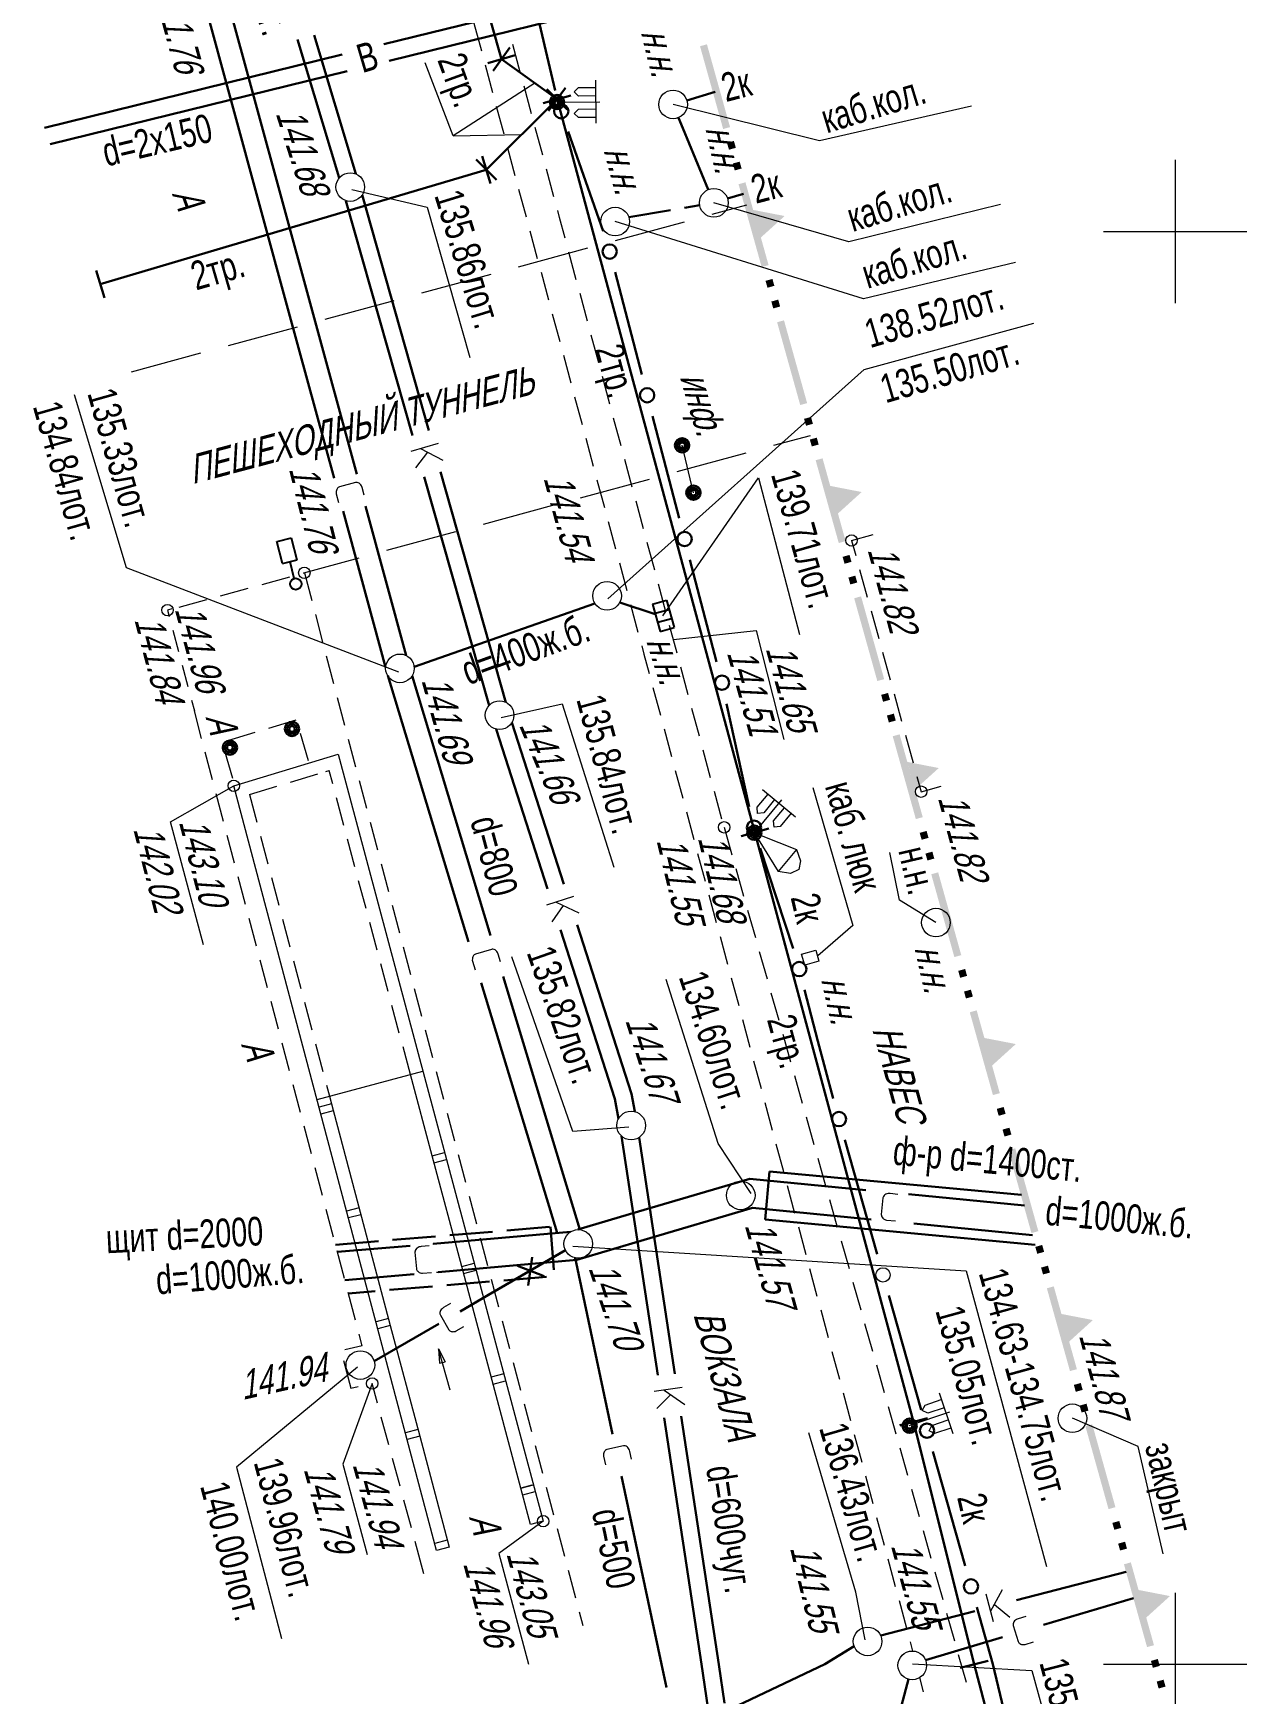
# Model space of a CAD drawing. Extents: x 10098 to 11902, y 8648 to 10202.
# Drawn here: x 10160.1 to 10202.5, y 9999 to 10056.9 of the extents above; entities that cross this region are included whole.
import ezdxf
from ezdxf.enums import TextEntityAlignment as Align

# ---------------------------------------------------------------- set-up
doc = ezdxf.new("R2010")
doc.units = 0
for name, color, linetype in [('1_Водопровод', 7, 'Continuous'), ('21_Колодцы', 7, 'Continuous'), ('22_Столбы', 7, 'Continuous'), ('23_Ограждения', 7, 'Continuous'), ('30_ЖД_обустройства', 7, 'Continuous'), ('38_Высотные_отметки', 7, 'Continuous'), ('50_Красные_линии', 7, 'Continuous'), ('51_Сетка_координат', 7, 'Continuous'), ('52_Топонимика', 7, 'Continuous')]:
    doc.layers.add(name, color=color, linetype=linetype)
for name, color, linetype, lineweight in [('2_Водосток', 30, 'Continuous', 30), ('4_Канализация', 16, 'Continuous', 30), ('7_Электрокабели', 1, 'Continuous', 30)]:
    doc.layers.add(name, color=color, linetype=linetype, lineweight=lineweight)
doc.styles.add('mggt', font='russian_1251.shx', dxfattribs={"width": 0.75, "oblique": 18, "height": 1})

msp = doc.modelspace()

# ---------------------------------------------------------------- hatches: boundary and pattern name
at = {"layer": '50_Красные_линии', "linetype": 'Continuous', "lineweight": 25}
for points in [[(10184.46, 10053.639), (10183.653, 10056.529), (10183.412, 10056.461), (10184.219, 10053.572)], [(10184.662, 10052.917), (10184.594, 10053.158), (10184.354, 10053.091), (10184.421, 10052.85)], [(10184.863, 10052.195), (10184.796, 10052.435), (10184.555, 10052.368), (10184.623, 10052.127)], [(10185.805, 10048.824), (10184.998, 10051.713), (10184.757, 10051.646), (10185.564, 10048.756)], [(10185.536, 10049.787), (10186.365, 10050.537), (10185.267, 10050.75)], [(10186.007, 10048.101), (10185.94, 10048.342), (10185.699, 10048.275), (10185.766, 10048.034)], [(10186.209, 10047.379), (10186.142, 10047.62), (10185.901, 10047.553), (10185.968, 10047.312)], [(10187.151, 10044.008), (10186.343, 10046.897), (10186.103, 10046.83), (10186.91, 10043.941)], [(10187.352, 10043.286), (10187.285, 10043.527), (10187.044, 10043.459), (10187.112, 10043.219)], [(10187.554, 10042.563), (10187.487, 10042.804), (10187.246, 10042.737), (10187.313, 10042.496)], [(10188.496, 10039.193), (10187.689, 10042.082), (10187.448, 10042.015), (10188.255, 10039.125)], [(10188.227, 10040.156), (10189.055, 10040.906), (10187.958, 10041.119)], [(10188.698, 10038.47), (10188.631, 10038.711), (10188.39, 10038.644), (10188.457, 10038.403)], [(10188.9, 10037.748), (10188.832, 10037.989), (10188.592, 10037.921), (10188.659, 10037.681)], [(10189.841, 10034.377), (10189.034, 10037.266), (10188.793, 10037.199), (10189.601, 10034.31)], [(10190.043, 10033.655), (10189.976, 10033.895), (10189.735, 10033.828), (10189.802, 10033.587)], [(10190.245, 10032.932), (10190.178, 10033.173), (10189.937, 10033.106), (10190.004, 10032.865)], [(10191.187, 10029.561), (10190.379, 10032.451), (10190.139, 10032.383), (10190.946, 10029.494)], [(10190.918, 10030.524), (10191.746, 10031.275), (10190.649, 10031.488)], [(10191.389, 10028.839), (10191.321, 10029.08), (10191.08, 10029.013), (10191.148, 10028.772)], [(10191.59, 10028.117), (10191.523, 10028.357), (10191.282, 10028.29), (10191.35, 10028.049)], [(10192.532, 10024.746), (10191.725, 10027.635), (10191.484, 10027.568), (10192.291, 10024.678)], [(10192.734, 10024.023), (10192.667, 10024.264), (10192.426, 10024.197), (10192.493, 10023.956)], [(10192.936, 10023.301), (10192.868, 10023.542), (10192.628, 10023.475), (10192.695, 10023.234)], [(10193.877, 10019.93), (10193.07, 10022.82), (10192.829, 10022.752), (10193.637, 10019.863)], [(10193.608, 10020.893), (10194.437, 10021.644), (10193.339, 10021.856)], [(10194.079, 10019.208), (10194.012, 10019.449), (10193.771, 10019.381), (10193.838, 10019.141)], [(10194.281, 10018.485), (10194.214, 10018.726), (10193.973, 10018.659), (10194.04, 10018.418)], [(10195.223, 10015.115), (10194.416, 10018.004), (10194.175, 10017.937), (10194.982, 10015.047)], [(10195.425, 10014.392), (10195.357, 10014.633), (10195.117, 10014.566), (10195.184, 10014.325)], [(10195.626, 10013.67), (10195.559, 10013.911), (10195.318, 10013.843), (10195.386, 10013.603)], [(10196.568, 10010.299), (10195.761, 10013.188), (10195.52, 10013.121), (10196.327, 10010.232)], [(10196.299, 10011.262), (10197.128, 10012.013), (10196.03, 10012.225)], [(10196.77, 10009.577), (10196.703, 10009.817), (10196.462, 10009.75), (10196.529, 10009.509)], [(10196.972, 10008.854), (10196.905, 10009.095), (10196.664, 10009.028), (10196.731, 10008.787)], [(10197.914, 10005.483), (10197.106, 10008.373), (10196.866, 10008.305), (10197.673, 10005.416)], [(10198.115, 10004.761), (10198.048, 10005.002), (10197.807, 10004.935), (10197.875, 10004.694)], [(10198.317, 10004.039), (10198.25, 10004.279), (10198.009, 10004.212), (10198.076, 10003.971)], [(10199.259, 10000.668), (10198.452, 10003.557), (10198.211, 10003.49), (10199.018, 10000.6)], [(10198.99, 10001.631), (10199.818, 10002.382), (10198.721, 10002.594)], [(10199.461, 9999.945), (10199.393, 10000.186), (10199.153, 10000.119), (10199.22, 9999.878)], [(10199.663, 9999.223), (10199.595, 9999.464), (10199.354, 9999.397), (10199.422, 9999.156)]]:
    msp.add_hatch(color=8, dxfattribs=at).paths.add_polyline_path(points)

# ---------------------------------------------------------------- linework, layer by layer
at = {"layer": '1_Водопровод', "color": 8, "linetype": 'Continuous', "lineweight": 30}
for p, q in [((10172.372, 10056.528), (10182.766, 10059.087)), ((10172.554, 10055.954), (10182.927, 10058.508)), ((10160.522, 10053.61), (10170.916, 10056.169)), ((10160.725, 10053.042), (10171.098, 10055.596))]:
    msp.add_line(p, q, dxfattribs=at)
at = {"layer": '21_Колодцы', "color": 8, "linetype": 'Continuous'}
for p, q in [((10181.754, 10036.997), (10182.244, 10037.131)), ((10182.244, 10037.131), (10182.505, 10036.177)), ((10181.754, 10036.997), (10182.015, 10036.043)), ((10181.85, 10036.68), (10182.329, 10036.811)), ((10181.937, 10036.363), (10182.415, 10036.494)), ((10182.015, 10036.043), (10182.505, 10036.177))]:
    msp.add_line(p, q, dxfattribs=at)
at = {"layer": '21_Колодцы', "color": 8, "linetype": 'Continuous', "lineweight": 15}
msp.add_lwpolyline([(10186.959, 10024.779), (10187.449, 10024.924), (10187.562, 10024.54), (10187.072, 10024.395), (10186.959, 10024.779)], dxfattribs=at)
at = {"layer": '21_Колодцы', "color": 8, "linetype": 'Continuous', "lineweight": 9}
for centre in [(10182.47, 10054.43), (10171.201, 10051.547), (10183.893, 10050.998), (10180.449, 10050.342), (10180.166, 10037.283), (10172.935, 10034.753), (10176.414, 10033.12), (10191.648, 10025.883, 141.868), (10181.008, 10018.801), (10184.832, 10016.363), (10179.162, 10014.671), (10171.554, 10010.443), (10196.412, 10008.585, 141.868), (10189.263, 10000.8)]:
    msp.add_circle(centre, 0.5, dxfattribs=at)
at = {"layer": '21_Колодцы', "color": 8, "lineweight": 9}
msp.add_circle((10190.82, 9999.964, -0.65), 0.5, dxfattribs=at)
at = {"layer": '22_Столбы', "color": 8, "lineweight": 15}
for p, q in [((10179.016, 10054.867), (10179.164, 10055.019)), ((10179.164, 10055.019), (10179.764, 10055.025)), ((10179.761, 10055.275), (10179.777, 10053.775)), ((10178.419, 10054.511), (10179.919, 10054.527)), ((10179.167, 10054.719), (10179.016, 10054.867)), ((10179.767, 10054.725), (10179.167, 10054.719)), ((10179.023, 10054.117), (10179.172, 10054.269)), ((10179.175, 10053.969), (10179.023, 10054.117)), ((10179.172, 10054.269), (10179.772, 10054.275)), ((10179.775, 10053.975), (10179.175, 10053.969)), ((10185.309, 10029.009), (10186.267, 10030.164)), ((10185.403, 10029.906), (10185.786, 10030.367)), ((10185.594, 10030.527), (10186.748, 10029.569)), ((10186.017, 10030.176), (10185.634, 10029.714)), ((10185.423, 10029.694), (10185.403, 10029.906)), ((10185.634, 10029.714), (10185.423, 10029.694)), ((10185.98, 10029.427), (10186.363, 10029.889)), ((10186.594, 10029.697), (10186.211, 10029.235)), ((10186, 10029.216), (10185.98, 10029.427)), ((10186.211, 10029.235), (10186, 10029.216)), ((10185.442, 10028.798), (10186.145, 10027.667)), ((10185.543, 10028.919), (10186.784, 10028.437)), ((10186.784, 10028.437), (10186.145, 10027.667)), ((10191.267, 10009.048), (10191.835, 10009.239)), ((10191.756, 10009.476), (10192.233, 10008.053)), ((10190.715, 10008.335), (10192.137, 10008.812)), ((10191.172, 10008.858), (10191.267, 10009.048)), ((10191.362, 10008.763), (10191.172, 10008.858)), ((10191.931, 10008.954), (10191.362, 10008.763)), ((10191.411, 10008.147), (10191.505, 10008.337)), ((10191.6, 10008.052), (10191.411, 10008.147)), ((10191.505, 10008.337), (10192.074, 10008.527)), ((10192.169, 10008.243), (10191.6, 10008.052))]:
    msp.add_line(p, q, dxfattribs=at)
at = {"layer": '22_Столбы', "color": 8, "linetype": 'Continuous', "lineweight": 15}
msp.add_lwpolyline([(10183.182, 10040.883), (10182.787, 10042.536)], dxfattribs=at)
at = {"layer": '22_Столбы', "color": 8, "lineweight": 15}
msp.add_lwpolyline([(10186.784, 10028.437), (10186.914, 10028.04), (10186.857, 10027.73), (10186.57, 10027.594), (10186.145, 10027.667)], dxfattribs=at)
at = {"layer": '22_Столбы', "color": 8, "lineweight": 30}
for centre, radius in [((10178.42, 10054.511), 0.25), ((10178.42, 10054.511), 0.175), ((10178.42, 10054.511), 0.1), ((10182.787, 10042.536), 0.25), ((10182.787, 10042.536), 0.175), ((10182.787, 10042.536), 0.1), ((10183.182, 10040.883), 0.25), ((10183.182, 10040.883), 0.175), ((10183.182, 10040.883), 0.1), ((10169.167, 10032.641), 0.25), ((10169.167, 10032.641), 0.175), ((10169.167, 10032.641), 0.1), ((10166.999, 10031.987), 0.25), ((10166.999, 10031.987), 0.175), ((10166.999, 10031.987), 0.1), ((10185.308, 10029.016), 0.25), ((10185.308, 10029.016), 0.175), ((10185.308, 10029.016), 0.1), ((10190.729, 10008.323), 0.25), ((10190.729, 10008.323), 0.175), ((10190.729, 10008.323), 0.1)]:
    msp.add_circle(centre, radius, dxfattribs=at)
at = {"layer": '23_Ограждения', "color": 8, "lineweight": 15}
for p, q in [((10175.518, 10057.262), (10175.778, 10056.297)), ((10175.909, 10055.814), (10176.169, 10054.849)), ((10176.299, 10054.366), (10176.56, 10053.4)), ((10176.69, 10052.918), (10176.95, 10051.952)), ((10177.08, 10051.469), (10177.341, 10050.504)), ((10177.471, 10050.021), (10177.731, 10049.056)), ((10177.861, 10048.573), (10178.122, 10047.607)), ((10178.252, 10047.125), (10178.512, 10046.159)), ((10178.643, 10045.676), (10178.903, 10044.711)), ((10179.033, 10044.228), (10179.294, 10043.263)), ((10179.424, 10042.78), (10179.684, 10041.814)), ((10179.814, 10041.331), (10180.075, 10040.366)), ((10180.205, 10039.883), (10180.465, 10038.918)), ((10180.595, 10038.435), (10180.856, 10037.469)), ((10180.986, 10036.987), (10181.246, 10036.021)), ((10181.377, 10035.538), (10181.454, 10035.251)), ((10181.454, 10035.251), (10181.637, 10034.573)), ((10181.767, 10034.09), (10182.027, 10033.125)), ((10182.158, 10032.642), (10182.418, 10031.676)), ((10182.548, 10031.194), (10182.809, 10030.228)), ((10182.939, 10029.745), (10183.199, 10028.78)), ((10183.329, 10028.297), (10183.59, 10027.332)), ((10183.72, 10026.849), (10183.98, 10025.883)), ((10184.11, 10025.4), (10184.371, 10024.435)), ((10184.501, 10023.952), (10184.761, 10022.987)), ((10184.892, 10022.504), (10185.152, 10021.538)), ((10185.282, 10021.056), (10185.542, 10020.09)), ((10185.673, 10019.607), (10185.933, 10018.642)), ((10186.063, 10018.159), (10186.324, 10017.194)), ((10186.454, 10016.711), (10186.714, 10015.745)), ((10186.844, 10015.263), (10187.105, 10014.297)), ((10187.235, 10013.814), (10187.495, 10012.849)), ((10187.625, 10012.366), (10187.886, 10011.401)), ((10174.692, 10009.572), (10174.276, 10011.013)), ((10174.276, 10011.013), (10174.319, 10010.505)), ((10174.276, 10011.013), (10174.511, 10010.56)), ((10174.319, 10010.505), (10174.511, 10010.56)), ((10188.016, 10010.918), (10188.276, 10009.952)), ((10188.407, 10009.47), (10188.667, 10008.504)), ((10188.797, 10008.021), (10189.058, 10007.056)), ((10189.188, 10006.573), (10189.448, 10005.608)), ((10189.578, 10005.125), (10189.839, 10004.159)), ((10189.969, 10003.677), (10190.229, 10002.711)), ((10190.359, 10002.228), (10190.62, 10001.263)), ((10190.75, 10000.78), (10190.835, 10000.463))]:
    msp.add_line(p, q, dxfattribs=at)
at = {"layer": '23_Ограждения', "color": 8, "linetype": 'Continuous', "lineweight": 15}
for p, q in [((10177.136, 10055.553), (10176.875, 10056.518)), ((10177.528, 10054.105), (10177.267, 10055.07)), ((10177.919, 10052.657), (10177.658, 10053.622)), ((10178.311, 10051.209), (10178.05, 10052.174)), ((10178.507, 10050.484), (10178.442, 10050.726)), ((10178.702, 10049.761), (10178.507, 10050.484)), ((10183.837, 10050.599), (10185.043, 10050.926)), ((10180.458, 10049.683), (10182.871, 10050.338)), ((10177.08, 10048.768), (10179.493, 10049.422)), ((10179.093, 10048.313), (10178.832, 10049.278)), ((10173.702, 10047.852), (10176.115, 10048.506)), ((10170.324, 10046.936), (10172.737, 10047.59)), ((10179.484, 10046.864), (10179.223, 10047.83)), ((10166.946, 10046.02), (10169.359, 10046.674)), ((10179.875, 10045.416), (10179.614, 10046.382)), ((10163.568, 10045.1), (10165.981, 10045.759)), ((10180.265, 10043.968), (10180.005, 10044.933)), ((10180.656, 10042.52), (10180.396, 10043.485)), ((10185.992, 10042.537), (10187.269, 10042.883)), ((10182.613, 10041.621), (10185.026, 10042.276)), ((10181.047, 10041.072), (10180.787, 10042.037)), ((10179.235, 10040.706), (10181.648, 10041.36)), ((10181.438, 10039.623), (10181.177, 10040.589)), ((10175.857, 10039.79), (10178.27, 10040.444)), ((10172.479, 10038.874), (10174.892, 10039.528)), ((10181.829, 10038.175), (10181.568, 10039.141)), ((10169.584, 10038.084), (10171.514, 10038.612)), ((10168.122, 10037.681), (10169.086, 10037.947)), ((10169.569, 10038.08), (10169.599, 10038.088)), ((10169.599, 10038.088), (10169.855, 10037.121)), ((10182.22, 10036.727), (10181.959, 10037.692)), ((10165.23, 10036.885), (10166.194, 10037.15)), ((10166.676, 10037.283), (10167.64, 10037.549)), ((10169.983, 10036.638), (10170.238, 10035.671)), ((10165.008, 10036.084), (10165.205, 10035.345)), ((10182.61, 10035.279), (10182.35, 10036.244)), ((10165.334, 10034.862), (10165.531, 10034.124)), ((10170.366, 10035.188), (10170.622, 10034.221)), ((10183.001, 10033.831), (10182.741, 10034.796)), ((10165.66, 10033.641), (10165.759, 10033.272)), ((10170.75, 10033.738), (10171.006, 10032.771)), ((10166.013, 10032.31), (10165.759, 10033.272)), ((10183.392, 10032.382), (10183.131, 10033.348)), ((10167.869, 10032.511), (10166.911, 10032.224)), ((10169.307, 10032.94), (10168.349, 10032.654)), ((10169.746, 10031.522), (10169.46, 10032.48)), ((10166.397, 10030.86), (10166.141, 10031.827)), ((10166.809, 10031.879), (10167.094, 10030.92)), ((10171.134, 10032.288), (10171.389, 10031.321)), ((10183.783, 10030.934), (10183.522, 10031.9)), ((10167.138, 10030.656), (10170.777, 10031.759)), ((10170.777, 10031.759), (10177.934, 10004.992)), ((10169.116, 10030.787), (10170.073, 10031.076)), ((10170.347, 10031.159), (10170.462, 10031.194)), ((10170.589, 10030.721), (10170.462, 10031.194)), ((10171.517, 10030.837), (10171.773, 10029.871)), ((10166.78, 10029.41), (10166.524, 10030.377)), ((10174.216, 10003.976), (10167.134, 10030.657, 142.024)), ((10167.68, 10030.352), (10168.637, 10030.642)), ((10167.68, 10030.352), (10167.937, 10029.385)), ((10170.976, 10029.272), (10170.718, 10030.238)), ((10184.174, 10029.486), (10183.913, 10030.451)), ((10171.901, 10029.387), (10172.157, 10028.421)), ((10184.254, 10029.207), (10184.526, 10028.245)), ((10167.163, 10027.96), (10166.908, 10028.926)), ((10168.065, 10028.902), (10168.322, 10027.936)), ((10171.364, 10027.822), (10171.105, 10028.788)), ((10172.285, 10027.937), (10172.541, 10026.971)), ((10167.547, 10026.509), (10167.291, 10027.476)), ((10168.45, 10027.452), (10168.707, 10026.486)), ((10171.751, 10026.373), (10171.493, 10027.339)), ((10184.663, 10027.764), (10184.935, 10026.802)), ((10172.668, 10026.487), (10172.924, 10025.52)), ((10185.071, 10026.321), (10185.344, 10025.358)), ((10167.93, 10025.059), (10167.675, 10026.026)), ((10168.835, 10026.003), (10169.091, 10025.036)), ((10172.139, 10024.924), (10171.88, 10025.89)), ((10173.052, 10025.037), (10173.308, 10024.07)), ((10185.48, 10024.877), (10185.753, 10023.915)), ((10168.314, 10023.609), (10168.058, 10024.576)), ((10169.22, 10024.553), (10169.476, 10023.586)), ((10172.526, 10023.475), (10172.268, 10024.441)), ((10173.436, 10023.587), (10173.692, 10022.62)), ((10185.889, 10023.434), (10186.161, 10022.472)), ((10168.697, 10022.159), (10168.441, 10023.126)), ((10169.605, 10023.103), (10169.861, 10022.137)), ((10172.914, 10022.026), (10172.655, 10022.992)), ((10173.819, 10022.137), (10174.075, 10021.17)), ((10186.298, 10021.991), (10186.57, 10021.029)), ((10169.08, 10020.709), (10168.825, 10021.676)), ((10169.99, 10021.653), (10170.246, 10020.687)), ((10173.301, 10020.577), (10173.043, 10021.543)), ((10174.058, 10017.744), (10173.301, 10020.577)), ((10174.203, 10020.687), (10174.459, 10019.72)), ((10186.706, 10020.548), (10186.979, 10019.585)), ((10169.464, 10019.259), (10169.208, 10020.225)), ((10170.375, 10020.204), (10170.476, 10019.822)), ((10170.476, 10019.822), (10170.546, 10019.555)), ((10170.546, 10019.556), (10170.111, 10019.44)), ((10170.61, 10019.314), (10170.175, 10019.199)), ((10170.546, 10019.555), (10172.598, 10011.823)), ((10174.587, 10019.237), (10174.843, 10018.27)), ((10187.115, 10019.104), (10187.388, 10018.142)), ((10169.847, 10017.808), (10169.592, 10018.775)), ((10174.058, 10017.744), (10174.493, 10017.86)), ((10175.092, 10013.879), (10174.058, 10017.744)), ((10174.123, 10017.502), (10174.558, 10017.618)), ((10174.97, 10017.787), (10175.226, 10016.82)), ((10187.524, 10017.661), (10187.796, 10016.699)), ((10170.231, 10016.358), (10169.975, 10017.325)), ((10175.354, 10016.336), (10175.61, 10015.37)), ((10187.933, 10016.218), (10188.205, 10015.256)), ((10170.614, 10014.908), (10170.358, 10015.875)), ((10171.508, 10015.931), (10171.073, 10015.815)), ((10171.572, 10015.689), (10171.137, 10015.574)), ((10175.738, 10014.886), (10175.994, 10013.92)), ((10188.341, 10014.775), (10188.614, 10013.812)), ((10170.997, 10013.458), (10170.742, 10014.425)), ((10175.092, 10013.879), (10175.526, 10013.996)), ((10177.158, 10006.151), (10175.092, 10013.879)), ((10175.156, 10013.638), (10175.591, 10013.754)), ((10176.121, 10013.436), (10176.377, 10012.469)), ((10188.75, 10013.331), (10189.023, 10012.369)), ((10171.381, 10012.008), (10171.125, 10012.974)), ((10172.534, 10012.065), (10172.1, 10011.949)), ((10172.598, 10011.823), (10172.164, 10011.708)), ((10172.598, 10011.823), (10173.625, 10007.957)), ((10176.505, 10011.986), (10176.761, 10011.019)), ((10189.159, 10011.888), (10189.431, 10010.926)), ((10171.621, 10011.115), (10171.01, 10010.978)), ((10171.621, 10011.115), (10171.509, 10011.524)), ((10176.889, 10010.536), (10177.145, 10009.569)), ((10189.568, 10010.445), (10189.84, 10009.483)), ((10176.56, 10010.131), (10176.125, 10010.015)), ((10176.189, 10009.774), (10176.624, 10009.89)), ((10172.153, 10009.109), (10171.965, 10009.798)), ((10177.272, 10009.086), (10177.528, 10008.119)), ((10189.976, 10009.002), (10190.249, 10008.04)), ((10172.547, 10007.662), (10172.284, 10008.626)), ((10173.561, 10008.199), (10173.126, 10008.083)), ((10173.625, 10007.957), (10173.19, 10007.841)), ((10173.625, 10007.957), (10174.651, 10004.091)), ((10177.656, 10007.636), (10177.912, 10006.669)), ((10190.385, 10007.558), (10190.658, 10006.596)), ((10172.942, 10006.214), (10172.679, 10007.179)), ((10177.158, 10006.151), (10177.593, 10006.267)), ((10177.545, 10006.254), (10177.158, 10006.151)), ((10177.499, 10004.876), (10177.158, 10006.151)), ((10177.223, 10005.909), (10177.658, 10006.026)), ((10178.04, 10006.186), (10178.296, 10005.219)), ((10190.794, 10006.115), (10191.066, 10005.153)), ((10173.336, 10004.767), (10173.073, 10005.732)), ((10177.885, 10004.979), (10177.499, 10004.876)), ((10178.423, 10004.736), (10178.679, 10003.769)), ((10191.203, 10004.672), (10191.475, 10003.71)), ((10173.774, 10003.161), (10173.468, 10004.285)), ((10174.587, 10004.333), (10174.152, 10004.217)), ((10174.651, 10004.091), (10174.217, 10003.976)), ((10178.807, 10003.286), (10179.063, 10002.319)), ((10191.611, 10003.229), (10191.884, 10002.267)), ((10179.191, 10001.835), (10179.319, 10001.352)), ((10192.02, 10001.785), (10192.292, 10000.823)), ((10192.429, 10000.342), (10192.701, 9999.38))]:
    msp.add_line(p, q, dxfattribs=at)
at = {"layer": '23_Ограждения', "color": 8, "lineweight": 15}
for points in [[(10188.702, 10039.218), (10189.453, 10039.421)], [(10188.702, 10039.218), (10188.849, 10038.687)], [(10188.983, 10038.206), (10189.25, 10037.242)], [(10189.383, 10036.76), (10189.65, 10035.797)], [(10189.784, 10035.315), (10190.051, 10034.351)], [(10190.184, 10033.869), (10190.451, 10032.906)], [(10190.585, 10032.424), (10190.852, 10031.46)], [(10190.985, 10030.979), (10191.132, 10030.448)], [(10191.133, 10030.448), (10191.832, 10030.637)]]:
    msp.add_lwpolyline(points, dxfattribs=at)
at = {"layer": '23_Ограждения', "color": 8, "linetype": 'Continuous', "lineweight": 15, "flags": 128}
for points in [[(10164.969, 10036.828), (10164.82, 10036.786), (10164.879, 10036.567)], [(10170.967, 10010.597), (10171.218, 10009.638), (10171.473, 10009.692)]]:
    msp.add_lwpolyline(points, dxfattribs=at)
at = {"layer": '23_Ограждения', "color": 8, "linetype": 'Continuous', "lineweight": 15}
msp.add_lwpolyline([(10170.041, 10019.706), (10173.736, 10020.693)], dxfattribs=at)
at = {"layer": '23_Ограждения', "color": 8, "linetype": 'Continuous', "lineweight": 15, "elevation": 13.51}
msp.add_lwpolyline([(10191.218, 9999.045), (10191.084, 9999.539)], dxfattribs=at)
at = {"layer": '2_Водосток', "color": 8, "linetype": 'Continuous', "lineweight": 30}
for p, q in [((10166.085, 10058.063), (10169.061, 10047.165)), ((10166.848, 10058.305), (10169.833, 10047.372)), ((10169.061, 10047.165), (10170.638, 10041.389)), ((10169.833, 10047.372), (10171.428, 10041.533)), ((10170.952, 10040.24), (10172.437, 10034.8)), ((10171.735, 10040.408), (10173.157, 10035.201)), ((10180.61, 10037.053), (10181.846, 10036.648)), ((10173.432, 10034.807), (10179.74, 10037.021)), ((10172.517, 10034.509), (10175.332, 10025.216)), ((10173.359, 10034.488), (10176.101, 10025.435)), ((10175.767, 10023.78), (10178.425, 10015.052)), ((10176.536, 10023.999), (10179.211, 10015.168)), ((10181.267, 10015.795), (10185.147, 10016.941)), ((10185.147, 10016.941), (10189.195, 10016.548)), ((10185.684, 10015.517), (10185.841, 10017.201)), ((10185.841, 10017.201), (10194.633, 10016.382)), ((10190.688, 10016.403), (10194.736, 10016.009)), ((10179.15, 10015.17), (10181.267, 10015.795)), ((10181.457, 10014.809), (10185.243, 10015.927)), ((10185.243, 10015.927), (10189.387, 10015.524)), ((10174.092, 10014.676), (10178.89, 10015.09)), ((10174.674, 10014.973), (10176.169, 10015.097)), ((10176.668, 10015.138), (10178.162, 10015.262)), ((10178.195, 10015.265), (10178.308, 10013.769)), ((10195.117, 10014.639), (10185.684, 10015.517)), ((10190.88, 10015.379), (10195.023, 10014.977)), ((10170.688, 10014.642), (10172.183, 10014.766)), ((10170.755, 10014.388), (10173.297, 10014.608)), ((10172.681, 10014.807), (10174.176, 10014.931)), ((10176.032, 10012.894), (10178.714, 10014.448)), ((10179.109, 10014.115), (10181.457, 10014.809)), ((10174.265, 10013.688), (10179.109, 10014.115)), ((10177.036, 10013.908), (10177.97, 10013.549)), ((10177.554, 10014.211), (10177.409, 10013.221)), ((10179.054, 10014.182), (10180.358, 10008.031)), ((10171.015, 10013.407), (10173.43, 10013.615)), ((10176.062, 10013.354), (10174.567, 10013.23)), ((10178.055, 10013.519), (10176.56, 10013.395)), ((10172.075, 10013.023), (10171.137, 10012.945)), ((10174.069, 10013.189), (10172.574, 10013.065)), ((10175.035, 10012.316), (10176.032, 10012.894)), ((10172.031, 10010.579), (10174.289, 10011.884)), ((10180.67, 10006.564), (10182.061, 10000)), ((10195.408, 10001.375), (10198.544, 10002.308)), ((10191.285, 10000.147), (10193.97, 10000.947)), ((10182.061, 10000), (10182.237, 9999.191)), ((10190.202, 9997.643), (10190.692, 9999.48))]:
    msp.add_line(p, q, dxfattribs=at)
at = {"layer": '2_Водосток', "color": 8, "linetype": 'Continuous', "lineweight": 15}
for p, q in [((10189.142, 10045.183), (10195.062, 10046.803)), ((10180.198, 10037.182), (10189.142, 10045.183)), ((10163.385, 10038.266), (10161.58, 10044.303)), ((10182.115, 10036.584), (10185.452, 10041.404)), ((10185.452, 10041.404), (10186.89, 10035.939)), ((10172.901, 10034.62), (10163.385, 10038.266)), ((10184.044, 10018.179), (10182.228, 10023.894)), ((10185.195, 10016.434), (10184.044, 10018.179)), ((10174.083, 10014.675), (10174.092, 10014.676)), ((10178.967, 10014.595), (10192.706, 10013.733)), ((10174.211, 10013.683), (10174.265, 10013.688)), ((10192.706, 10013.733), (10195.51, 10003.409)), ((10171.456, 10010.374), (10167.23, 10006.883)), ((10167.23, 10006.883), (10168.801, 10000.902)), ((10190.834, 10000.013), (10194.992, 9999.782)), ((10194.992, 9999.782), (10196.529, 9994.304))]:
    msp.add_line(p, q, dxfattribs=at)
at = {"layer": '2_Водосток', "color": 8, "linetype": 'Continuous', "lineweight": 15, "flags": 128}
for points in [[(10171.69, 10040.793), (10171.616, 10041.06), (10171.604, 10041.098), (10171.589, 10041.124), (10171.567, 10041.161), (10171.54, 10041.192), (10171.513, 10041.213), (10171.477, 10041.229), (10171.441, 10041.241), (10171.413, 10041.24), (10171.385, 10041.237), (10170.821, 10041.083), (10170.797, 10041.072), (10170.779, 10041.06), (10170.759, 10041.04), (10170.745, 10041.02), (10170.729, 10040.992), (10170.716, 10040.962), (10170.711, 10040.927), (10170.708, 10040.879), (10170.713, 10040.842), (10170.794, 10040.544)], [(10176.445, 10024.512), (10176.364, 10024.778), (10176.351, 10024.814), (10176.336, 10024.841), (10176.313, 10024.877), (10176.284, 10024.907), (10176.257, 10024.927), (10176.221, 10024.943), (10176.184, 10024.953), (10176.156, 10024.952), (10176.128, 10024.948), (10175.568, 10024.779), (10175.545, 10024.767), (10175.528, 10024.754), (10175.507, 10024.734), (10175.495, 10024.713), (10175.479, 10024.685), (10175.467, 10024.655), (10175.463, 10024.62), (10175.461, 10024.571), (10175.467, 10024.535), (10175.557, 10024.238)], [(10190.32, 10016.399), (10190.044, 10016.426), (10190.005, 10016.428), (10189.975, 10016.424), (10189.932, 10016.416), (10189.894, 10016.402), (10189.865, 10016.384), (10189.837, 10016.356), (10189.813, 10016.327), (10189.803, 10016.3), (10189.796, 10016.273), (10189.74, 10015.691), (10189.742, 10015.665), (10189.747, 10015.644), (10189.758, 10015.617), (10189.772, 10015.598), (10189.793, 10015.572), (10189.816, 10015.55), (10189.846, 10015.533), (10189.891, 10015.512), (10189.927, 10015.504), (10190.235, 10015.474)], [(10173.953, 10014.603), (10173.677, 10014.579), (10173.638, 10014.573), (10173.609, 10014.564), (10173.569, 10014.549), (10173.534, 10014.527), (10173.508, 10014.504), (10173.485, 10014.473), (10173.468, 10014.439), (10173.463, 10014.411), (10173.461, 10014.383), (10173.511, 10013.8), (10173.518, 10013.775), (10173.527, 10013.755), (10173.542, 10013.731), (10173.56, 10013.715), (10173.585, 10013.694), (10173.612, 10013.675), (10173.645, 10013.664), (10173.692, 10013.652), (10173.729, 10013.651), (10174.038, 10013.677)], [(10174.701, 10012.589), (10174.461, 10012.45), (10174.429, 10012.429), (10174.406, 10012.408), (10174.376, 10012.377), (10174.354, 10012.343), (10174.34, 10012.311), (10174.333, 10012.273), (10174.332, 10012.235), (10174.34, 10012.207), (10174.349, 10012.181), (10174.643, 10011.675), (10174.659, 10011.656), (10174.676, 10011.641), (10174.7, 10011.626), (10174.723, 10011.618), (10174.755, 10011.61), (10174.787, 10011.605), (10174.822, 10011.609), (10174.869, 10011.618), (10174.903, 10011.633), (10175.171, 10011.788)], [(10181.015, 10007.159), (10180.957, 10007.431), (10180.947, 10007.468), (10180.934, 10007.496), (10180.914, 10007.534), (10180.889, 10007.566), (10180.863, 10007.589), (10180.828, 10007.607), (10180.793, 10007.621), (10180.764, 10007.622), (10180.736, 10007.621), (10180.164, 10007.499), (10180.14, 10007.49), (10180.122, 10007.479), (10180.1, 10007.46), (10180.085, 10007.44), (10180.067, 10007.413), (10180.053, 10007.384), (10180.046, 10007.35), (10180.04, 10007.302), (10180.043, 10007.265), (10180.107, 10006.962)], [(10194.787, 10001.671), (10194.521, 10001.592), (10194.484, 10001.578), (10194.457, 10001.563), (10194.421, 10001.54), (10194.391, 10001.512), (10194.371, 10001.485), (10194.355, 10001.449), (10194.344, 10001.412), (10194.345, 10001.384), (10194.349, 10001.356), (10194.516, 10000.796), (10194.527, 10000.773), (10194.54, 10000.755), (10194.56, 10000.735), (10194.581, 10000.722), (10194.609, 10000.706), (10194.64, 10000.694), (10194.674, 10000.69), (10194.723, 10000.687), (10194.759, 10000.693), (10195.056, 10000.782)]]:
    msp.add_lwpolyline(points, dxfattribs=at)
at = {"layer": '30_ЖД_обустройства', "color": 8, "linetype": 'Continuous'}
for p, q in [((10168.839, 10038.413), (10168.643, 10039.185)), ((10168.644, 10039.18), (10169.15, 10039.309)), ((10169.349, 10038.528), (10169.152, 10039.3)), ((10168.84, 10038.408), (10169.342, 10038.535)), ((10169.246, 10037.891), (10169.098, 10038.473))]:
    msp.add_line(p, q, dxfattribs=at)
msp.add_circle((10169.299, 10037.698), 0.2, dxfattribs=at)
at = {"layer": '38_Высотные_отметки', "color": 8, "lineweight": 15}
for points in [[(10182.48, 10035.762), (10185.371, 10036.07), (10186.335, 10032.276)], [(10166.078, 10025.111), (10164.927, 10029.396), (10167.138, 10030.656)], [(10171.965, 10009.798), (10170.946, 10006.983), (10171.79, 10003.83)]]:
    msp.add_lwpolyline(points, dxfattribs=at)
at = {"layer": '38_Высотные_отметки', "color": 8, "lineweight": 15, "elevation": 141.963}
msp.add_lwpolyline([(10177.934, 10004.992), (10176.392, 10003.867), (10177.427, 10000)], dxfattribs=at)
at = {"layer": '38_Высотные_отметки', "color": 8, "linetype": 'Continuous', "lineweight": 9}
for centre in [(10188.702, 10039.218, 141.82), (10191.129, 10030.452, 141.82)]:
    msp.add_circle(centre, 0.2, dxfattribs=at)
at = {"layer": '38_Высотные_отметки', "color": 8, "lineweight": 9}
for centre in [(10169.599, 10038.088, 141.763), (10167.134, 10030.657, 142.024), (10184.254, 10029.207, 141.68), (10177.934, 10004.992, 141.963)]:
    msp.add_circle(centre, 0.2, dxfattribs=at)
at = {"layer": '38_Высотные_отметки', "color": 8, "linetype": 'Continuous', "lineweight": 9}
for centre in [(10164.82, 10036.786), (10171.965, 10009.798)]:
    msp.add_arc(centre, 0.2, 0, 359.99999, dxfattribs=at)
at = {"layer": '4_Канализация', "color": 8, "linetype": 'Continuous', "lineweight": 30}
for p, q in [((10169.938, 10056.847), (10171.401, 10052.005)), ((10169.355, 10056.7), (10170.816, 10051.866)), ((10171.051, 10051.07), (10173.372, 10042.884)), ((10171.618, 10051.271), (10173.947, 10043.056)), ((10173.781, 10041.441), (10176.045, 10033.457)), ((10174.356, 10041.613), (10176.637, 10033.567)), ((10176.29, 10032.635), (10178.084, 10027.059)), ((10176.846, 10032.867), (10178.66, 10027.228)), ((10178.544, 10025.631), (10180.441, 10019.736)), ((10179.12, 10025.8), (10181.018, 10019.901)), ((10180.441, 10019.727), (10180.569, 10019.039)), ((10181.017, 10019.911), (10181.134, 10019.285)), ((10180.673, 10018.43), (10181.933, 10010.088)), ((10181.286, 10018.386), (10182.533, 10010.138)), ((10182.757, 10008.655), (10184.065, 9999.999)), ((10182.158, 10008.605), (10183.458, 10000.001)), ((10194.455, 10002.235), (10198.287, 10003.233)), ((10189.72, 10001.002), (10193.004, 10001.857)), ((10187.774, 10000), (10188.79, 10000.636)), ((10183.458, 10000.001), (10183.681, 9998.507)), ((10184.065, 9999.999), (10184.268, 9998.639)), ((10184.487, 9998.447), (10187.774, 10000))]:
    msp.add_line(p, q, dxfattribs=at)
at = {"layer": '4_Канализация', "color": 8, "linetype": 'Continuous', "lineweight": 15}
for p, q in [((10171.253, 10051.457), (10173.885, 10050.846)), ((10173.885, 10050.846), (10175.376, 10045.598)), ((10174.269, 10042.594), (10173.316, 10042.323)), ((10173.902, 10042.292), (10173.48, 10041.746)), ((10173.656, 10042.42), (10174.433, 10042.016)), ((10176.475, 10033.04), (10178.603, 10033.511)), ((10178.603, 10033.511), (10180.408, 10027.811)), ((10178.995, 10026.789), (10178.052, 10026.485)), ((10178.639, 10026.474), (10178.236, 10025.914)), ((10178.388, 10026.593), (10179.179, 10026.217)), ((10178.97, 10018.596), (10176.84, 10024.691)), ((10180.929, 10018.743), (10178.97, 10018.596)), ((10182.791, 10009.663), (10181.811, 10009.515)), ((10182.389, 10009.41), (10181.901, 10008.922)), ((10182.16, 10009.568), (10182.88, 10009.069)), ((10188.849, 10002.519), (10187.209, 10008.074)), ((10189.172, 10000.859), (10188.849, 10002.519)), ((10193.393, 10002.459), (10193.643, 10001.5)), ((10193.554, 10001.842), (10193.974, 10002.61)), ((10193.687, 10002.085), (10194.223, 10001.651))]:
    msp.add_line(p, q, dxfattribs=at)
at = {"layer": '51_Сетка_координат', "color": 8, "lineweight": 15}
for points in [[(10200, 10052.5), (10200, 10047.5)], [(10197.5, 10050), (10202.5, 10050)], [(10200, 10002.5), (10200, 9997.5)], [(10197.5, 10000), (10202.5, 10000)]]:
    msp.add_lwpolyline(points, dxfattribs=at)
at = {"layer": '7_Электрокабели', "color": 8, "linetype": 'Continuous', "lineweight": 30}
for p, q in [((10178.35, 10054.912), (10177.514, 10058.499)), ((10176.187, 10055.605), (10176.773, 10056.415)), ((10175.999, 10055.873), (10176.961, 10056.147)), ((10178.127, 10054.205), (10178.713, 10055.015)), ((10177.937, 10054.48), (10178.903, 10054.74)), ((10178.773, 10054.256), (10178.067, 10054.964)), ((10180.027, 10050.011), (10178.812, 10053.487)), ((10176.303, 10051.796), (10175.597, 10052.504)), ((10176.092, 10051.671), (10175.808, 10052.629)), ((10184.371, 10051.143), (10184.927, 10051.312)), ((10182.379, 10050.741), (10180.926, 10050.494)), ((10162.616, 10047.68), (10162.332, 10048.639)), ((10181.377, 10045.009), (10180.448, 10048.572)), ((10182.683, 10039.994), (10181.755, 10043.557)), ((10183.989, 10034.979), (10183.061, 10038.543)), ((10185.133, 10029.925), (10184.341, 10033.521)), ((10184.847, 10028.9), (10185.813, 10029.16)), ((10184.847, 10028.9), (10185.813, 10029.16)), ((10186.663, 10024.978), (10185.512, 10028.476)), ((10187.523, 10021.75), (10187.063, 10023.533)), ((10188.059, 10019.747), (10187.523, 10021.75)), ((10189.595, 10014.311), (10188.467, 10018.303)), ((10191.131, 10008.875), (10190.003, 10012.867)), ((10190.384, 10008.341), (10191.354, 10008.583)), ((10190.386, 10008.332), (10191.352, 10008.592)), ((10192.667, 10003.44), (10191.539, 10007.432)), ((10193.639, 10000), (10193.075, 10001.996)), ((10192.497, 9999.879), (10193.467, 10000.121)), ((10192.499, 9999.873), (10193.466, 10000.127)), ((10194.078, 9998.161), (10193.639, 10000))]:
    msp.add_line(p, q, dxfattribs=at)
at = {"layer": '7_Электрокабели', "color": 8, "linetype": 'Continuous', "lineweight": 30, "flags": 128}
for points in [[(10166.67, 10090.5), (10176.48, 10056.01)], [(10176.48, 10056.01), (10178.42, 10054.61)], [(10175.95, 10052.15), (10178.42, 10054.61)], [(10178.42, 10054.61), (10185.33, 10029.03)], [(10183.939, 10054.866), (10182.949, 10054.572)], [(10182.662, 10053.968), (10182.813, 10053.603)], [(10182.813, 10053.603), (10183.701, 10051.46)], [(10162.474, 10048.16), (10175.95, 10052.15)], [(10183.4, 10050.914), (10182.872, 10050.825)], [(10185.33, 10029.03), (10190.869, 10008.462)], [(10190.869, 10008.462), (10192.982, 10000)], [(10192.982, 10000), (10197.049, 9984.53)]]:
    msp.add_lwpolyline(points, dxfattribs=at)
at = {"layer": '7_Электрокабели', "color": 8, "linetype": 'Continuous', "lineweight": 15}
for points in [[(10177.64, 10055.173), (10174.793, 10053.338), (10173.811, 10055.886)], [(10192.891, 10054.375), (10187.578, 10053.158), (10182.47, 10054.43)], [(10174.793, 10053.338), (10177.185, 10053.38)], [(10193.898, 10050.937), (10188.606, 10049.634), (10183.893, 10050.998)], [(10194.422, 10048.911), (10189.12, 10047.652), (10180.449, 10050.342)], [(10187.345, 10030.598), (10188.749, 10025.785), (10187.522, 10024.726)], [(10199.578, 10003.854), (10198.706, 10007.601), (10196.412, 10008.585)]]:
    msp.add_lwpolyline(points, dxfattribs=at)
at = {"layer": '7_Электрокабели', "color": 8, "linetype": 'Continuous', "lineweight": 15, "elevation": 141.868}
msp.add_lwpolyline([(10191.648, 10025.883), (10190.38, 10026.666), (10190.037, 10028.33)], dxfattribs=at)
at = {"layer": '7_Электрокабели', "color": 8, "linetype": 'Continuous', "lineweight": 30}
for centre in [(10178.565, 10054.195), (10180.259, 10049.298), (10181.566, 10044.283), (10182.872, 10039.268), (10184.178, 10034.253), (10185.294, 10029.193), (10186.876, 10024.259), (10188.263, 10019.025), (10191.335, 10008.154), (10192.871, 10002.718)]:
    msp.add_circle(centre, 0.25, dxfattribs=at)
at = {"layer": '7_Электрокабели', "color": 8, "linetype": 'Continuous', "lineweight": 9}
msp.add_circle((10189.799, 10013.589), 0.25, dxfattribs=at)

# ---------------------------------------------------------------- texts
at = {"layer": '1_Водопровод', "color": 8, "linetype": 'Continuous', "lineweight": 15, "style": 'mggt', "width": 0.75}
msp.add_text('В                   ', height=1, rotation=16.33018, dxfattribs=at).set_placement((10171.618, 10055.52))
msp.add_text('d=2х150', height=1, rotation=13.29724, dxfattribs=at).set_placement((10162.572, 10052.746), align=Align.MIDDLE_LEFT)
at = {"layer": '2_Водосток', "color": 8, "linetype": 'Continuous', "lineweight": 15, "style": 'mggt', "width": 0.75}
for s, rotation, p in [('138.52лот.', 16.31924, (10189.347, 10045.923)), ('135.50лот.', 16.31924, (10189.888, 10043.998)), ('134.84лот.', 285.88153, (10160.112, 10043.901)), ('135.33лот.', 285.88153, (10162.016, 10044.354)), ('139.71лот.', 285.88153, (10185.882, 10041.523)), ('d=400ж.б.', 20.05709, (10175.319, 10034.161)), ('d=800', 284.94487, (10175.385, 10029.439)), ('134.60лот.', 287.95072, (10182.66, 10023.99)), ('ф-р d=1400ст.', 354.65304, (10190.117, 10017.441)), ('d=1000ж.б.', 354.61435, (10195.44, 10015.341)), ('щит d=2000', 2.99448, (10162.695, 10014.341)), ('d=1000ж.б.', 4.47515, (10164.458, 10012.907)), ('134.63-134.75лот.', 285.44079, (10193.134, 10013.656)), ('135.05лот.', 285.44079, (10191.62, 10012.343)), ('139.96лот.', 284.71024, (10167.824, 10007.049)), ('140.00лот.', 284.71024, (10165.953, 10006.223)), ('d=500', 281.60582, (10179.631, 10005.32)), ('135.86лот.', 284.49598, (10195.252, 10000.063))]:
    msp.add_text(s, height=1, rotation=rotation, dxfattribs=at).set_placement(p)
at = {"layer": '38_Высотные_отметки', "color": 8, "lineweight": 15, "style": 'mggt', "oblique": 18, "width": 0.75}
for s, rotation, p in [('141.76', 285.08063, (10164.314, 10058.434, 141.76)), ('141.68', 287.64125, (10168.59, 10054.126, 141.68)), ('141.76    ', 284.13253, (10169.053, 10041.719, 141.763)), ('141.54    ', 284.8883, (10177.944, 10041.395, 141.541)), ('141.82', 285.11253, (10189.255, 10038.894, 141.82)), ('141.84    ', 284.5438, (10163.66, 10036.453, 141.841)), ('141.65', 285.32534, (10185.698, 10035.447, 141.65)), ('141.51    ', 285.32534, (10184.346, 10035.3, 141.506)), ('141.69    ', 285.46055, (10173.679, 10034.344, 141.687)), ('141.66    ', 292.79543, (10177.082, 10032.778)), ('141.82', 285.11253, (10191.712, 10030.232, 141.82)), ('142.02    ', 284.2901, (10163.622, 10029.147, 142.024)), ('143.10', 284.2901, (10165.215, 10029.399, 143.1)), ('141.55', 283.40242, (10181.888, 10028.751, 141.55)), ('141.68', 283.40242, (10183.334, 10028.834, 141.68)), ('141.67    ', 287.50595, (10180.796, 10022.47, 141.666)), ('141.57    ', 285.50724, (10184.968, 10015.32, 141.574)), ('141.70    ', 288.43022, (10179.509, 10013.833, 141.704)), ('141.87    ', 284.88303, (10196.636, 10011.477)), ('141.55    ', 285.1281, (10190.071, 10004.143, 141.55)), ('141.96    ', 285.04914, (10175.137, 10003.516, 141.963)), ('143.05', 285.04914, (10176.648, 10003.861, 143.05)), ('141.55    ', 283.4621, (10186.547, 10004.067, 141.553))]:
    msp.add_text(s, height=1, rotation=rotation, dxfattribs=at).set_placement(p)
at = {"layer": '38_Высотные_отметки', "color": 8, "linetype": 'Continuous', "lineweight": 15, "style": 'mggt', "oblique": 18, "width": 0.75}
for s, rotation, p in [('н.н.', 283.82784, (10181.342, 10056.956)), ('н.н.', 282.72039, (10183.593, 10053.599)), ('н.н.', 285.01764, (10180.041, 10052.839)), ('141.96', 284.96029, (10165.069, 10036.824)), ('н.н.', 287.55283, (10181.527, 10035.712)), ('н.н.', 282.72039, (10190.894, 10024.999)), ('н.н.', 282.72039, (10187.633, 10023.904)), ('141.94', 12.6015, (10167.443, 10009.223)), ('141.94', 285.24637, (10171.276, 10006.974, -141.963))]:
    msp.add_text(s, height=1, rotation=rotation, dxfattribs=at).set_placement(p)
msp.add_text('141.79', height=1, rotation=285.24637, dxfattribs=at).set_placement((10170.534, 10007.073, -141.963), align=Align.TOP_LEFT)
at = {"layer": '4_Канализация', "color": 8, "linetype": 'Continuous', "lineweight": 15, "style": 'mggt', "width": 0.75}
for s, rotation, p in [('d=600чуг.', 287.90785, (10166.792, 10061.017)), ('135.86лот.', 287.03093, (10174.13, 10051.258)), ('135.84лот.', 285.12333, (10179.088, 10033.672)), ('135.82лот.', 289.38056, (10177.349, 10024.836)), ('136.43лот.', 286.16835, (10187.562, 10008.25)), ('d=600чуг.', 278.71173, (10183.621, 10006.861))]:
    msp.add_text(s, height=1, rotation=rotation, dxfattribs=at).set_placement(p)
at = {"layer": '52_Топонимика', "color": 8, "lineweight": 15, "style": 'mggt', "oblique": 18, "width": 0.75}
for s, rotation, p in [('А', 290, (10164.972, 10051.316)), ('ПЕШЕХОДНЫЙ ТУННЕЛЬ', 14.80659, (10165.694, 10041.177)), ('инф.', 286.21254, (10182.701, 10044.932)), ('НАВЕС', 285.32931, (10189.419, 10022.163)), ('А', 290, (10167.383, 10021.632))]:
    msp.add_text(s, height=1, rotation=rotation, dxfattribs=at).set_placement(p)
at = {"layer": '52_Топонимика', "color": 8, "linetype": 'Continuous', "lineweight": 15, "style": 'mggt', "oblique": 18, "width": 0.75}
for rotation, p in [(285.11889, (10166.146, 10033.054)), (284.50813, (10175.346, 10005.139))]:
    msp.add_text('А', height=1, rotation=rotation, dxfattribs=at).set_placement(p)
at = {"layer": '52_Топонимика', "color": 8, "linetype": 'Continuous', "lineweight": 30, "style": 'mggt', "oblique": 18, "width": 0.75}
msp.add_text('ВОКЗАЛА', height=1, rotation=285.29723, dxfattribs=at).set_placement((10183.173, 10012.21))
at = {"layer": '7_Электрокабели', "color": 8, "linetype": 'Continuous', "lineweight": 15, "style": 'mggt', "width": 0.75}
for s, rotation, p in [('2тр.', 290.09181, (10174.234, 10055.986)), ('2к', 14.58177, (10184.316, 10054.51)), ('каб.кол.', 16.9781, (10187.833, 10053.417)), ('2к', 14.58177, (10185.358, 10050.961)), ('каб.кол.', 16.9781, (10188.737, 10049.976)), ('каб.кол.', 16.9781, (10189.256, 10047.991)), ('2тр.', 16.02961, (10165.819, 10047.937)), ('2тр.', 285.30754, (10179.745, 10045.899)), ('каб. люк', 285.71101, (10187.766, 10030.644)), ('н.н.', 283.02963, (10190.328, 10028.401, 141.868)), ('2к', 283.10706, (10186.57, 10026.765)), ('2тр.', 285.30754, (10185.743, 10022.502)), ('закрыт', 283.02963, (10198.942, 10007.615)), ('2к', 283.10706, (10192.382, 10005.83))]:
    msp.add_text(s, height=1, rotation=rotation, dxfattribs=at).set_placement(p)

doc.saveas('drawing.dxf')
